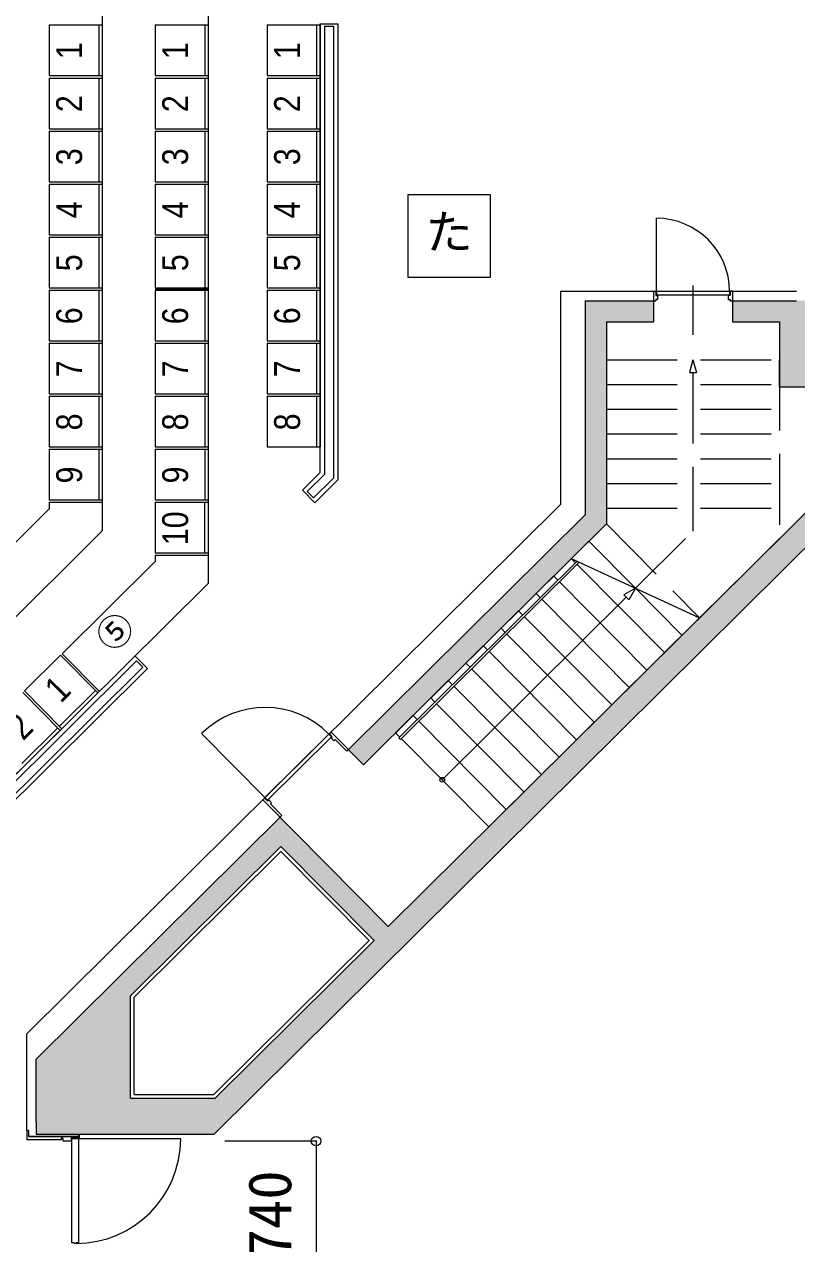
# Model space of a CAD drawing. Units: millimetres, scale not verified. Extents: x -35903 to 76097, y -53729 to 27871.
# Drawn here: x 45612 to 52168, y -33020 to -22675 of the extents above; entities that cross this region are included whole.
import ezdxf
from ezdxf.enums import TextEntityAlignment as Align

# ---------------------------------------------------------------- set-up
doc = ezdxf.new("R2010")
doc.units = ezdxf.units.MM
doc.header["$LTSCALE"] = 200
doc.header["$PDMODE"] = 32
doc.header["$PDSIZE"] = 80
doc.linetypes.add('DASHED3', pattern=[4, 3, -1])
for name, color, linetype, lineweight in [('0-1_躯体', 7, 'Continuous', 9), ('0-2_建具', 7, 'Continuous', 9), ('0-5_設備機器', 7, 'Continuous', 9), ('0-6_着色', 4, 'Continuous', 5), ('0-9_座席', 7, 'Continuous', 9)]:
    doc.layers.add(name, color=color, linetype=linetype, lineweight=lineweight)
doc.styles.add('ＭＳ ゴシック', font='')
doc.styles.add('ＭＳ Ｐゴシック', font='')
doc.styles.get('ＭＳ ゴシック').set_extended_font_data('MS Gothic')
doc.styles.get('ＭＳ Ｐゴシック').set_extended_font_data('MS PGothic')

msp = doc.modelspace()

# ---------------------------------------------------------------- linework, layer by layer
at = {"layer": '0-1_躯体'}
for p, q in [((46272.9, -9616.8), (46272.9, -26973)), ((47172.9, -9654.5), (47172.9, -27418.5)), ((48122.9, -26477.1), (48122.9, -22669.6)), ((48159.7, -22689.6), (48159.7, -26492.4)), ((50162.9, -24939.6), (50162.9, -26749.6)), ((50372.9, -25019.6), (50372.9, -26837.1)), ((50372.9, -25019.6), (50952.9, -25019.6)), ((50952.9, -24939.6), (50952.9, -25019.6)), ((50952.9, -25019.6), (50952.9, -25199.6)), ((51622.9, -24939.6), (52167.5, -24939.6)), ((51622.9, -25019.6), (52167.9, -25019.6)), ((50552.9, -25199.6), (50552.9, -26912.2)), ((50552.9, -25199.6), (50952.9, -25199.6)), ((52022.9, -25749.6), (52782.9, -25749.6)), ((47222.1, -32089.6), (53447.9, -25919.6)), ((48701.4, -30327.9), (52782.9, -26283)), ((48236.2, -26524.3), (48065.9, -26693)), ((44944.5, -27656), (45822.9, -26785.4)), ((50162.9, -26749.6), (45632.9, -31238.9)), ((45822.9, -26729.6), (46272.9, -26729.6)), ((45822.9, -26729.6), (45822.9, -26785.4)), ((50372.9, -26837.1), (48363.8, -28828.2)), ((46272.9, -26973), (41332, -31869.6)), ((50552.9, -26912.2), (48571.4, -28875.9)), ((46722.9, -27179.6), (46722.9, -27231)), ((46722.9, -27179.6), (47172.9, -27179.6)), ((47172.9, -27418.5), (41773.4, -32769.6)), ((46551.4, -28034.5), (46657, -28141)), ((46563.1, -28074.6), (42457.6, -32143.3)), ((46616.9, -28129), (42511.5, -32197.6)), ((46563.1, -28074.6), (46616.9, -28129)), ((46657, -28141), (42523.2, -32237.8)), ((48216, -28679), (48490.5, -28956)), ((48571.4, -28875.9), (48490.5, -28956)), ((48701.4, -30327.9), (47636.5, -29253.3)), ((47798.7, -29388.2), (45712.9, -31455.3)), ((47790.3, -29650), (46513, -30915.8)), ((47790.3, -29650), (48580.7, -30447.5)), ((47790.1, -29692.4), (46543, -30928.3)), ((47790.1, -29692.4), (48538.2, -30447.3)), ((47231.5, -31784.6), (48580.7, -30447.5)), ((46513, -31784.6), (46513, -30915.8)), ((46543, -31754.6), (46543, -30928.3)), ((45632.9, -32059.6), (45632.9, -31238.9)), ((45712.9, -31994.6), (45712.9, -31455.3)), ((46513, -31784.6), (47231.5, -31784.6)), ((45647.9, -32059.6), (45632.9, -32059.6)), ((45692.9, -32109.6), (46072.9, -32109.6)), ((46072.9, -32109.6), (46072.9, -32089.6))]:
    msp.add_line(p, q, dxfattribs=at)
for points in [[(48122.9, -22669.6), (48272.9, -22669.6), (48272.9, -26539.6), (48077.6, -26733.2)], [(48159.7, -22689.6), (48236.2, -22689.6), (48236.2, -26524.3)], [(50162.9, -24939.6), (51622.9, -24939.6), (51622.9, -25019.6)], [(51622.9, -25019.6), (51622.9, -25199.6), (52022.9, -25199.6), (52022.9, -25749.6)], [(48122.9, -26477.1), (47972, -26626.6), (48077.6, -26733.2)], [(48159.7, -26492.4), (48012.1, -26638.6), (48065.9, -26693)], [(46722.9, -27231), (45932.8, -28014), (46249.6, -28333.6)], [(46543, -31754.6), (47219.1, -31754.6), (48538.2, -30447.3)], [(45647.9, -32059.6), (45647.9, -32109.6), (45692.9, -32109.6)], [(45712.9, -31994.6), (45712.9, -32089.6), (47222.1, -32089.6)]]:
    msp.add_lwpolyline(points, dxfattribs=at)
at = {"layer": '0-1_躯体', "color": 9}
for points in [[(50372.9, -25019.6), (50372.9, -25199.6), (50952.9, -25019.6), (50952.9, -25199.6)], [(50372.9, -25019.6), (50372.9, -26912.2), (50552.9, -25019.6), (50552.9, -26912.2)], [(51622.9, -25019.6), (51622.9, -25199.6), (52022.9, -25019.6), (52022.9, -25199.6)], [(52022.9, -25019.6), (52022.9, -25749.6), (52782.9, -25019.6), (52782.9, -25749.6)], [(52782.9, -26283), (47074.2, -31940.4), (52930.7, -26432.1), (47222.1, -32089.6)], [(50552.9, -26912.2), (50426.2, -26784.3), (48490.5, -28956), (48363.8, -28828.2)], [(47784.3, -29402.5), (46386.3, -30788), (47911, -29530.3), (46513, -30915.8)], [(47784.3, -29402.5), (47663.6, -29522.2), (48701.4, -30327.9), (48580.7, -30447.5)], [(46513, -30915.8), (46386.3, -30788), (45839.6, -31583.2), (45712.9, -31455.3)], [(46513, -30915.8), (46301.8, -30915.8), (46513, -31488.5), (46301.8, -31488.5)], [(46301.8, -31125.2), (46061.8, -31125.2), (46301.8, -31555.5), (46061.8, -31555.5)], [(46061.8, -31363), (45916.7, -31363), (46061.8, -31488.5), (45916.7, -31488.5)], [(45712.9, -31455.3), (45712.9, -31784.6), (46513, -31455.3), (46513, -31784.6)], [(45712.9, -32089.6), (46513, -32089.6), (45712.9, -31784.6), (46513, -31784.6)], [(46513, -31784.6), (46513, -32089.6), (47222.1, -31784.6), (47222.1, -32089.6)]]:
    msp.add_solid(points, dxfattribs=at)
at = {"layer": '0-2_建具', "color": 4, "lineweight": 5}
for p, q in [((50977.9, -24939.6), (50977.9, -24319.6)), ((47654.4, -29235.6), (47115.9, -28692.2)), ((46938.9, -32129.6), (46012.9, -32129.6))]:
    msp.add_line(p, q, dxfattribs=at)
at = {"layer": '0-2_建具', "linetype": 'DASHED3'}
for p, q in [((51287.9, -24889.8), (51287.9, -25308.2)), ((50552.9, -25519.6), (50552.9, -26912.2)), ((50552.9, -25519.6), (52022.9, -25519.6)), ((51287.9, -25519.6), (51258.4, -25629.6)), ((51287.9, -25519.6), (51317.4, -25629.6)), ((51258.4, -25629.6), (51317.4, -25629.6)), ((51287.9, -25629.7), (51287.9, -26974.1)), ((50552.9, -25729.6), (52022.9, -25729.6)), ((50552.9, -25939.6), (52022.9, -25939.6)), ((50552.9, -26149.6), (52022.9, -26149.6)), ((50552.9, -26359.6), (52022.9, -26359.6)), ((50552.9, -26569.6), (52022.9, -26569.6)), ((50552.9, -26779.6), (52022.9, -26779.6)), ((50552.9, -26912.2), (51343.3, -27709.7)), ((50799.1, -27458.5), (51287.9, -26974.1)), ((50799.8, -27458.9), (50404.1, -27059.6)), ((51343.3, -27709.7), (52022.9, -27036.2))]:
    msp.add_line(p, q, dxfattribs=at)
at = {"layer": '0-2_建具'}
for p, q in [((50952.9, -24939.6), (50972.9, -24939.6)), ((50952.9, -24939.6), (50952.9, -25019.6)), ((50952.9, -25019.6), (50972.9, -25019.6)), ((50977.9, -24939.6), (50977.9, -24969.6)), ((50977.9, -24939.6), (51597.9, -24939.6)), ((50977.9, -24969.6), (51597.9, -24969.6)), ((50987.9, -24974.6), (50987.9, -25009.6)), ((51587.9, -24974.6), (51587.9, -25009.6)), ((51602.9, -24974.6), (51587.9, -24974.6)), ((51597.9, -24939.6), (51597.9, -24969.6)), ((51622.9, -24939.6), (51602.9, -24939.6)), ((51602.9, -24939.6), (51602.9, -24974.6)), ((51622.9, -24939.6), (51622.9, -25019.6)), ((50552.9, -26912.2), (48763.4, -28685.7)), ((48791.5, -28728.2), (50303.4, -27229.8)), ((48805.6, -28742.4), (50322.8, -27238.7)), ((50255, -27207.4), (50290.2, -27242.9)), ((50255, -27207.4), (51343.3, -27709.7)), ((50304.3, -27257.2), (51045.3, -28005)), ((50105.8, -27355.3), (50141, -27390.8)), ((50155.1, -27405), (50896.2, -28152.8)), ((49956.7, -27503.1), (49991.9, -27538.6)), ((50799.3, -27458.4), (50700.5, -27514.9)), ((50721.2, -27535.8), (50700.5, -27514.9)), ((50799.3, -27458.4), (50741.9, -27556.7)), ((50799.8, -27458.9), (51194.5, -27857.1)), ((49158.6, -29084.4), (50721.2, -27535.8)), ((50005.9, -27552.8), (50747, -28300.6)), ((50721.2, -27535.8), (50741.9, -27556.7)), ((49553.7, -29483.2), (51343.3, -27709.7)), ((49807.5, -27650.9), (49842.7, -27686.4)), ((49856.8, -27700.6), (50597.9, -28448.4)), ((49658.3, -27798.7), (49693.5, -27834.2)), ((49707.6, -27848.4), (50448.7, -28596.2)), ((49509.2, -27946.5), (49544.4, -27982.1)), ((49558.5, -27996.3), (50299.5, -28744.1)), ((49360, -28094.4), (49395.2, -28129.9)), ((49409.3, -28144.1), (50150.4, -28891.9)), ((49210.9, -28242.2), (49246.1, -28277.7)), ((49260.1, -28291.9), (50001.2, -29039.7)), ((49061.7, -28390), (49096.9, -28425.5)), ((49111, -28439.7), (49852.1, -29187.5)), ((48912.5, -28537.8), (48947.7, -28573.3)), ((48961.8, -28587.5), (49702.9, -29335.4)), ((47654.4, -29235.6), (48197.8, -28697.1)), ((47675.6, -29256.9), (48218.9, -28718.4)), ((48197.8, -28697.1), (48218.9, -28718.4)), ((48216, -28679), (48201.4, -28693.6)), ((48216, -28679), (48363.8, -28828.2)), ((48240, -28753.8), (48251.1, -28742.8)), ((48251.1, -28742.8), (48349.6, -28842.3)), ((48763.4, -28685.7), (48798.6, -28721.2)), ((48791.5, -28728.2), (48805.6, -28742.4)), ((48812.7, -28735.4), (49553.7, -29483.2)), ((48349.6, -28842.3), (48363.8, -28828.2)), ((47654.4, -29235.6), (47675.6, -29256.9)), ((45632.9, -32059.6), (45632.9, -32139.6)), ((45922.9, -32139.6), (45632.9, -32139.6)), ((46072.9, -32109.6), (45647.9, -32109.6)), ((45937.9, -32124.6), (45937.9, -32149.6)), ((46007.9, -32149.6), (45937.9, -32149.6)), ((46072.9, -32119.6), (46007.9, -32119.6)), ((46007.9, -32119.6), (46007.9, -32149.6)), ((46012.9, -32129.6), (46012.9, -33012.1)), ((46077.9, -32099.6), (46072.9, -32099.6)), ((46072.9, -32099.6), (46072.9, -32109.6)), ((46077.9, -32122.1), (46072.9, -32119.6)), ((46072.9, -33012.1), (46072.9, -32129.6)), ((46077.9, -32099.6), (46077.9, -32122.1)), ((46035.4, -33012.1), (46012.9, -33012.1)), ((46035.4, -33012.1), (46035.4, -33018.1))]:
    msp.add_line(p, q, dxfattribs=at)
for points in [[(50972.9, -24939.6), (50972.9, -24974.6), (50987.9, -24974.6)], [(50987.9, -25009.6), (50972.9, -25009.6), (50972.9, -25019.6)], [(51587.9, -25009.6), (51602.9, -25009.6), (51602.9, -25019.6), (51622.9, -25019.6)], [(48201.4, -28693.6), (48226, -28718.4), (48215.3, -28729), (48240, -28753.8)], [(47636.5, -29253.3), (47784.3, -29402.5), (47798.7, -29388.2)], [(47636.7, -29253.2), (47650.9, -29239.1), (47675.5, -29263.9), (47686.2, -29253.4), (47710.8, -29278.3)], [(47710.8, -29278.3), (47700.2, -29288.8), (47798.7, -29388.2)], [(45632.9, -32059.6), (45647.9, -32059.6), (45647.9, -32109.6)], [(45937.9, -32124.6), (45922.9, -32124.6), (45922.9, -32139.6)], [(46072.9, -33012.1), (46050.4, -33012.1), (46050.4, -33018.1), (46035.4, -33018.1)]]:
    msp.add_lwpolyline(points, dxfattribs=at)
at = {"layer": '0-2_建具', "linetype": 'DASHED3'}
msp.add_lwpolyline([(52022.9, -25749.6), (52022.9, -25519.6), (52022.9, -27039.7)], dxfattribs=at)
at = {"layer": '0-2_建具'}
msp.add_circle((49158.6, -29084.4), 20, dxfattribs=at)
at = {"layer": '0-2_建具', "color": 4, "lineweight": 5}
for centre, radius, start, end in [((50977.9, -24939.6), 620, 0, 90), ((47654.4, -29235.6), 765, 44.74181, 134.74181), ((46050.4, -32129.6), 888.5, 270, 0)]:
    msp.add_arc(centre, radius, start, end, dxfattribs=at)
at = {"layer": '0-5_設備機器'}
for p, q in [((45822.9, -22679.6), (45822.9, -23109.6)), ((46242.9, -22679.6), (46242.9, -23109.6)), ((46722.9, -22679.6), (46722.9, -23109.6)), ((47142.9, -22679.6), (47142.9, -23109.6)), ((47672.9, -22679.6), (47672.9, -23109.6)), ((48092.9, -22679.6), (48092.9, -23109.6)), ((45822.9, -23109.6), (46272.9, -23109.6)), ((45822.9, -23129.6), (45822.9, -23559.6)), ((45822.9, -23129.6), (46272.9, -23129.6)), ((46242.9, -23129.6), (46242.9, -23559.6)), ((46722.9, -23109.6), (47172.9, -23109.6)), ((46722.9, -23129.6), (46722.9, -23559.6)), ((46722.9, -23129.6), (47172.9, -23129.6)), ((47142.9, -23129.6), (47142.9, -23559.6)), ((47672.9, -23109.6), (48122.9, -23109.6)), ((47672.9, -23129.6), (47672.9, -23559.6)), ((47672.9, -23129.6), (48122.9, -23129.6)), ((48092.9, -23129.6), (48092.9, -23559.6)), ((46272.9, -23443.9), (46272.9, -26709.6)), ((47172.9, -23443.9), (47172.9, -27159.6)), ((48122.9, -23443.9), (48122.9, -26259.6)), ((45822.9, -23559.6), (46272.9, -23559.6)), ((45822.9, -23579.6), (45822.9, -24009.6)), ((45822.9, -23579.6), (46272.9, -23579.6)), ((46242.9, -23579.6), (46242.9, -24009.6)), ((46722.9, -23559.6), (47172.9, -23559.6)), ((46722.9, -23579.6), (46722.9, -24009.6)), ((46722.9, -23579.6), (47172.9, -23579.6)), ((47142.9, -23579.6), (47142.9, -24009.6)), ((47672.9, -23559.6), (48122.9, -23559.6)), ((47672.9, -23579.6), (47672.9, -24009.6)), ((47672.9, -23579.6), (48122.9, -23579.6)), ((48092.9, -23579.6), (48092.9, -24009.6)), ((45822.9, -24009.6), (46272.9, -24009.6)), ((45822.9, -24029.6), (45822.9, -24459.6)), ((45822.9, -24029.6), (46272.9, -24029.6)), ((46242.9, -24029.6), (46242.9, -24459.6)), ((46722.9, -24009.6), (47172.9, -24009.6)), ((46722.9, -24029.6), (46722.9, -24459.6)), ((46722.9, -24029.6), (47172.9, -24029.6)), ((47142.9, -24029.6), (47142.9, -24459.6)), ((47672.9, -24009.6), (48122.9, -24009.6)), ((47672.9, -24029.6), (47672.9, -24459.6)), ((47672.9, -24029.6), (48122.9, -24029.6)), ((48092.9, -24029.6), (48092.9, -24459.6)), ((45822.9, -24459.6), (46272.9, -24459.6)), ((45822.9, -24479.6), (45822.9, -24909.6)), ((45822.9, -24479.6), (46272.9, -24479.6)), ((46242.9, -24479.6), (46242.9, -24909.6)), ((46722.9, -24459.6), (47172.9, -24459.6)), ((46722.9, -24479.6), (46722.9, -24909.6)), ((46722.9, -24479.6), (47172.9, -24479.6)), ((47142.9, -24479.6), (47142.9, -24909.6)), ((47672.9, -24459.6), (48122.9, -24459.6)), ((47672.9, -24479.6), (47672.9, -24909.6)), ((47672.9, -24479.6), (48122.9, -24479.6)), ((48092.9, -24479.6), (48092.9, -24909.6)), ((45822.9, -24909.6), (46272.9, -24909.6)), ((45822.9, -24929.6), (45822.9, -25359.6)), ((45822.9, -24929.6), (46272.9, -24929.6)), ((46242.9, -24929.6), (46242.9, -25359.6)), ((46722.9, -24909.6), (47172.9, -24909.6)), ((46722.9, -24929.6), (46722.9, -25359.6)), ((46722.9, -24929.6), (47172.9, -24929.6)), ((47142.9, -24929.6), (47142.9, -25359.6)), ((47672.9, -24909.6), (48122.9, -24909.6)), ((47672.9, -24929.6), (47672.9, -25359.6)), ((47672.9, -24929.6), (48122.9, -24929.6)), ((48092.9, -24929.6), (48092.9, -25359.6)), ((45822.9, -25359.6), (46272.9, -25359.6)), ((45822.9, -25379.6), (45822.9, -25809.6)), ((45822.9, -25379.6), (46272.9, -25379.6)), ((46242.9, -25379.6), (46242.9, -25809.6)), ((46722.9, -25359.6), (47172.9, -25359.6)), ((46722.9, -25379.6), (46722.9, -25809.6)), ((46722.9, -25379.6), (47172.9, -25379.6)), ((47142.9, -25379.6), (47142.9, -25809.6)), ((47672.9, -25359.6), (48122.9, -25359.6)), ((47672.9, -25379.6), (47672.9, -25809.6)), ((47672.9, -25379.6), (48122.9, -25379.6)), ((48092.9, -25379.6), (48092.9, -25809.6)), ((45822.9, -25809.6), (46272.9, -25809.6)), ((45822.9, -25829.6), (45822.9, -26259.6)), ((45822.9, -25829.6), (46272.9, -25829.6)), ((46242.9, -25829.6), (46242.9, -26259.6)), ((46722.9, -25809.6), (47172.9, -25809.6)), ((46722.9, -25829.6), (46722.9, -26259.6)), ((46722.9, -25829.6), (47172.9, -25829.6)), ((47142.9, -25829.6), (47142.9, -26259.6)), ((47672.9, -25809.6), (48122.9, -25809.6)), ((47672.9, -25829.6), (47672.9, -26259.6)), ((47672.9, -25829.6), (48122.9, -25829.6)), ((48092.9, -25829.6), (48092.9, -26259.6)), ((45822.9, -26259.6), (46272.9, -26259.6)), ((46722.9, -26259.6), (47172.9, -26259.6)), ((47672.9, -26259.6), (48122.9, -26259.6)), ((45822.9, -26279.6), (45822.9, -26709.6)), ((45822.9, -26279.6), (46272.9, -26279.6)), ((46242.9, -26279.6), (46242.9, -26709.6)), ((46722.9, -26279.6), (46722.9, -26709.6)), ((46722.9, -26279.6), (47172.9, -26279.6)), ((47142.9, -26279.6), (47142.9, -26709.6)), ((45822.9, -26709.6), (46272.9, -26709.6)), ((46722.9, -26709.6), (47172.9, -26709.6)), ((46722.9, -26729.6), (46722.9, -27159.6)), ((46722.9, -26729.6), (47172.9, -26729.6)), ((47142.9, -27159.6), (47142.9, -26729.6)), ((46722.9, -27159.6), (46724.3, -27159.6)), ((46722.9, -27159.6), (47172.9, -27159.6)), ((45918.6, -28028.1), (45613.2, -28330.7)), ((45918.6, -28028.1), (46235.4, -28347.7)), ((45599, -28344.8), (45915.7, -28664.5)), ((45613.2, -28330.7), (45929.9, -28650.4)), ((46214.2, -28326.4), (45908.8, -28629.1)), ((46012.1, -28568.9), (46235.4, -28347.7)), ((42733.6, -31818), (46012.1, -28568.9)), ((45894.6, -28643.1), (45589.2, -28945.8))]:
    msp.add_line(p, q, dxfattribs=at)
for points in [[(45822.9, -22679.6), (46272.9, -22679.6), (46272.9, -23443.9)], [(46722.9, -22679.6), (47172.9, -22679.6), (47172.9, -23443.9)], [(47672.9, -22679.6), (48122.9, -22679.6), (48122.9, -23443.9)]]:
    msp.add_lwpolyline(points, dxfattribs=at)
at = {"layer": '0-6_着色'}
for q in [(47312.8, -32149.6), (48087.5, -33889.6)]:
    msp.add_line((48087.5, -32149.6), q, dxfattribs=at)
msp.add_point((48087.5, -32149.6), dxfattribs=at)
at = {"layer": '0-9_座席'}
msp.add_line((46722.9, -24919.6), (47172.9, -24919.6), dxfattribs=at)
msp.add_lwpolyline([(48867.9, -24819.6), (49567.9, -24819.6), (49567.9, -24119.6), (48867.9, -24119.6)], close=True, dxfattribs=at)

# ---------------------------------------------------------------- texts
at = {"layer": '0-6_着色', "style": 'ＭＳ ゴシック'}
msp.add_text('1,740', height=366.6, rotation=90, dxfattribs=at).set_placement((47987.5, -33644.6), align=Align.BOTTOM_LEFT)
at = {"layer": '0-9_座席', "style": 'ＭＳ Ｐゴシック', "width": 0.9}
for s, rotation, p in [('1', 90, (46167.9, -22969.6)), ('1', 90, (47067.9, -22969.6)), ('1', 90, (48017.9, -22969.6)), ('2', 90, (46167.9, -23419.6)), ('2', 90, (47067.9, -23419.6)), ('2', 90, (48017.9, -23419.6)), ('3', 90, (46167.9, -23869.6)), ('3', 90, (47067.9, -23869.6)), ('3', 90, (48017.9, -23869.6)), ('4', 90, (46167.9, -24319.6)), ('4', 90, (47067.9, -24319.6)), ('4', 90, (48017.9, -24319.6)), ('5', 90, (46167.9, -24769.6)), ('5', 90, (47067.9, -24769.6)), ('5', 90, (48017.9, -24769.6)), ('6', 90, (46167.9, -25219.6)), ('6', 90, (47067.9, -25219.6)), ('6', 90, (48017.9, -25219.6)), ('7', 90, (46167.9, -25669.6)), ('7', 90, (47067.9, -25669.6)), ('7', 90, (48017.9, -25669.6)), ('8', 90, (46167.9, -26119.6)), ('8', 90, (47067.9, -26119.6)), ('8', 90, (48017.9, -26119.6)), ('9', 90, (46167.9, -26569.6)), ('9', 90, (47067.9, -26569.6)), ('10', 90, (47067.9, -27094.6)), ('1', 45.258, (45967.5, -28487.4)), ('2', 45.258, (45647.8, -28804.2))]:
    msp.add_text(s, height=219.9, rotation=rotation, dxfattribs=at).set_placement(p, align=Align.BOTTOM_LEFT)
at = {"layer": '0-9_座席', "style": 'ＭＳ Ｐゴシック'}
msp.add_text('た', height=293.3, dxfattribs=at).set_placement((49017.9, -24669.6), align=Align.BOTTOM_LEFT)
msp.add_text('⑤', height=219.9, rotation=45.258, dxfattribs=at).set_placement((46401.2, -28058.5), align=Align.BOTTOM_LEFT)

doc.saveas('drawing.dxf')
